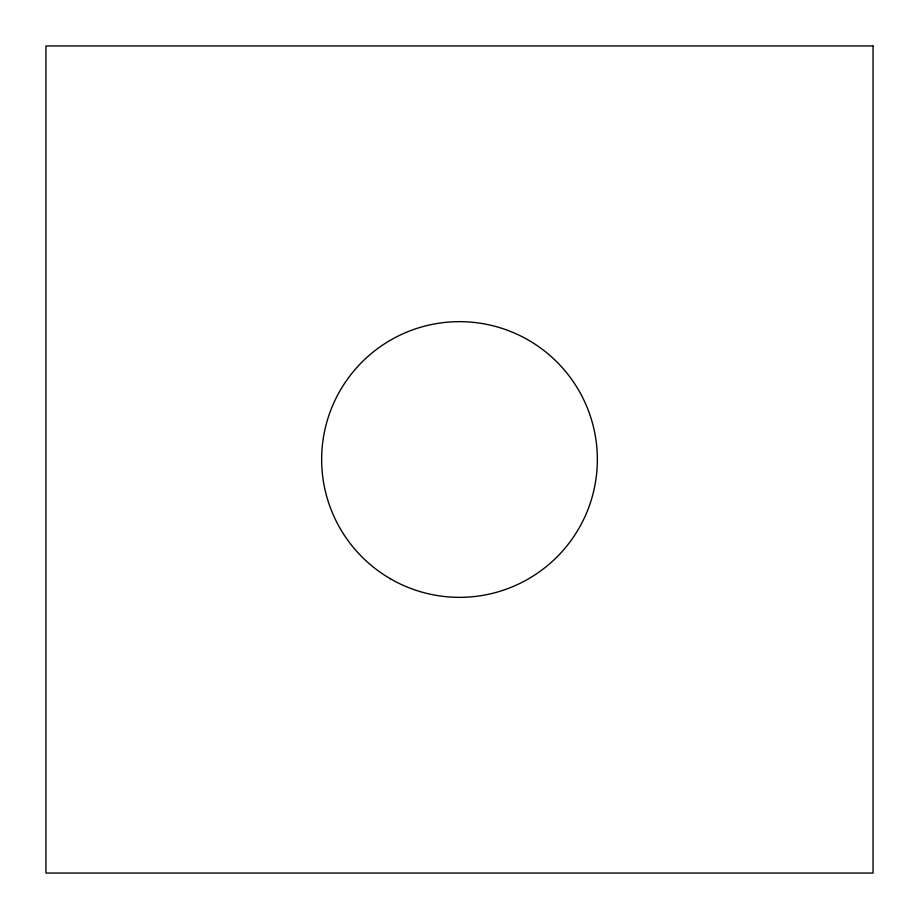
<?xml version="1.0" encoding="UTF-8"?>
<svg xmlns="http://www.w3.org/2000/svg" width="919" height="919" viewBox="0 0 919 919"><rect width="100%" height="100%" fill="white"/><g stroke="black" fill="none" stroke-linecap="round" stroke-linejoin="round"><path stroke-width="1.38" d="M873.05 45.95L45.95 45.95L45.95 873.05L873.05 873.05L873.05 45.95M390.575 578.878A137.85 137.85 0 0 0 597.35 459.5A137.85 137.85 0 0 0 390.575 340.122A137.85 137.85 0 0 0 390.575 578.878"/></g></svg>
